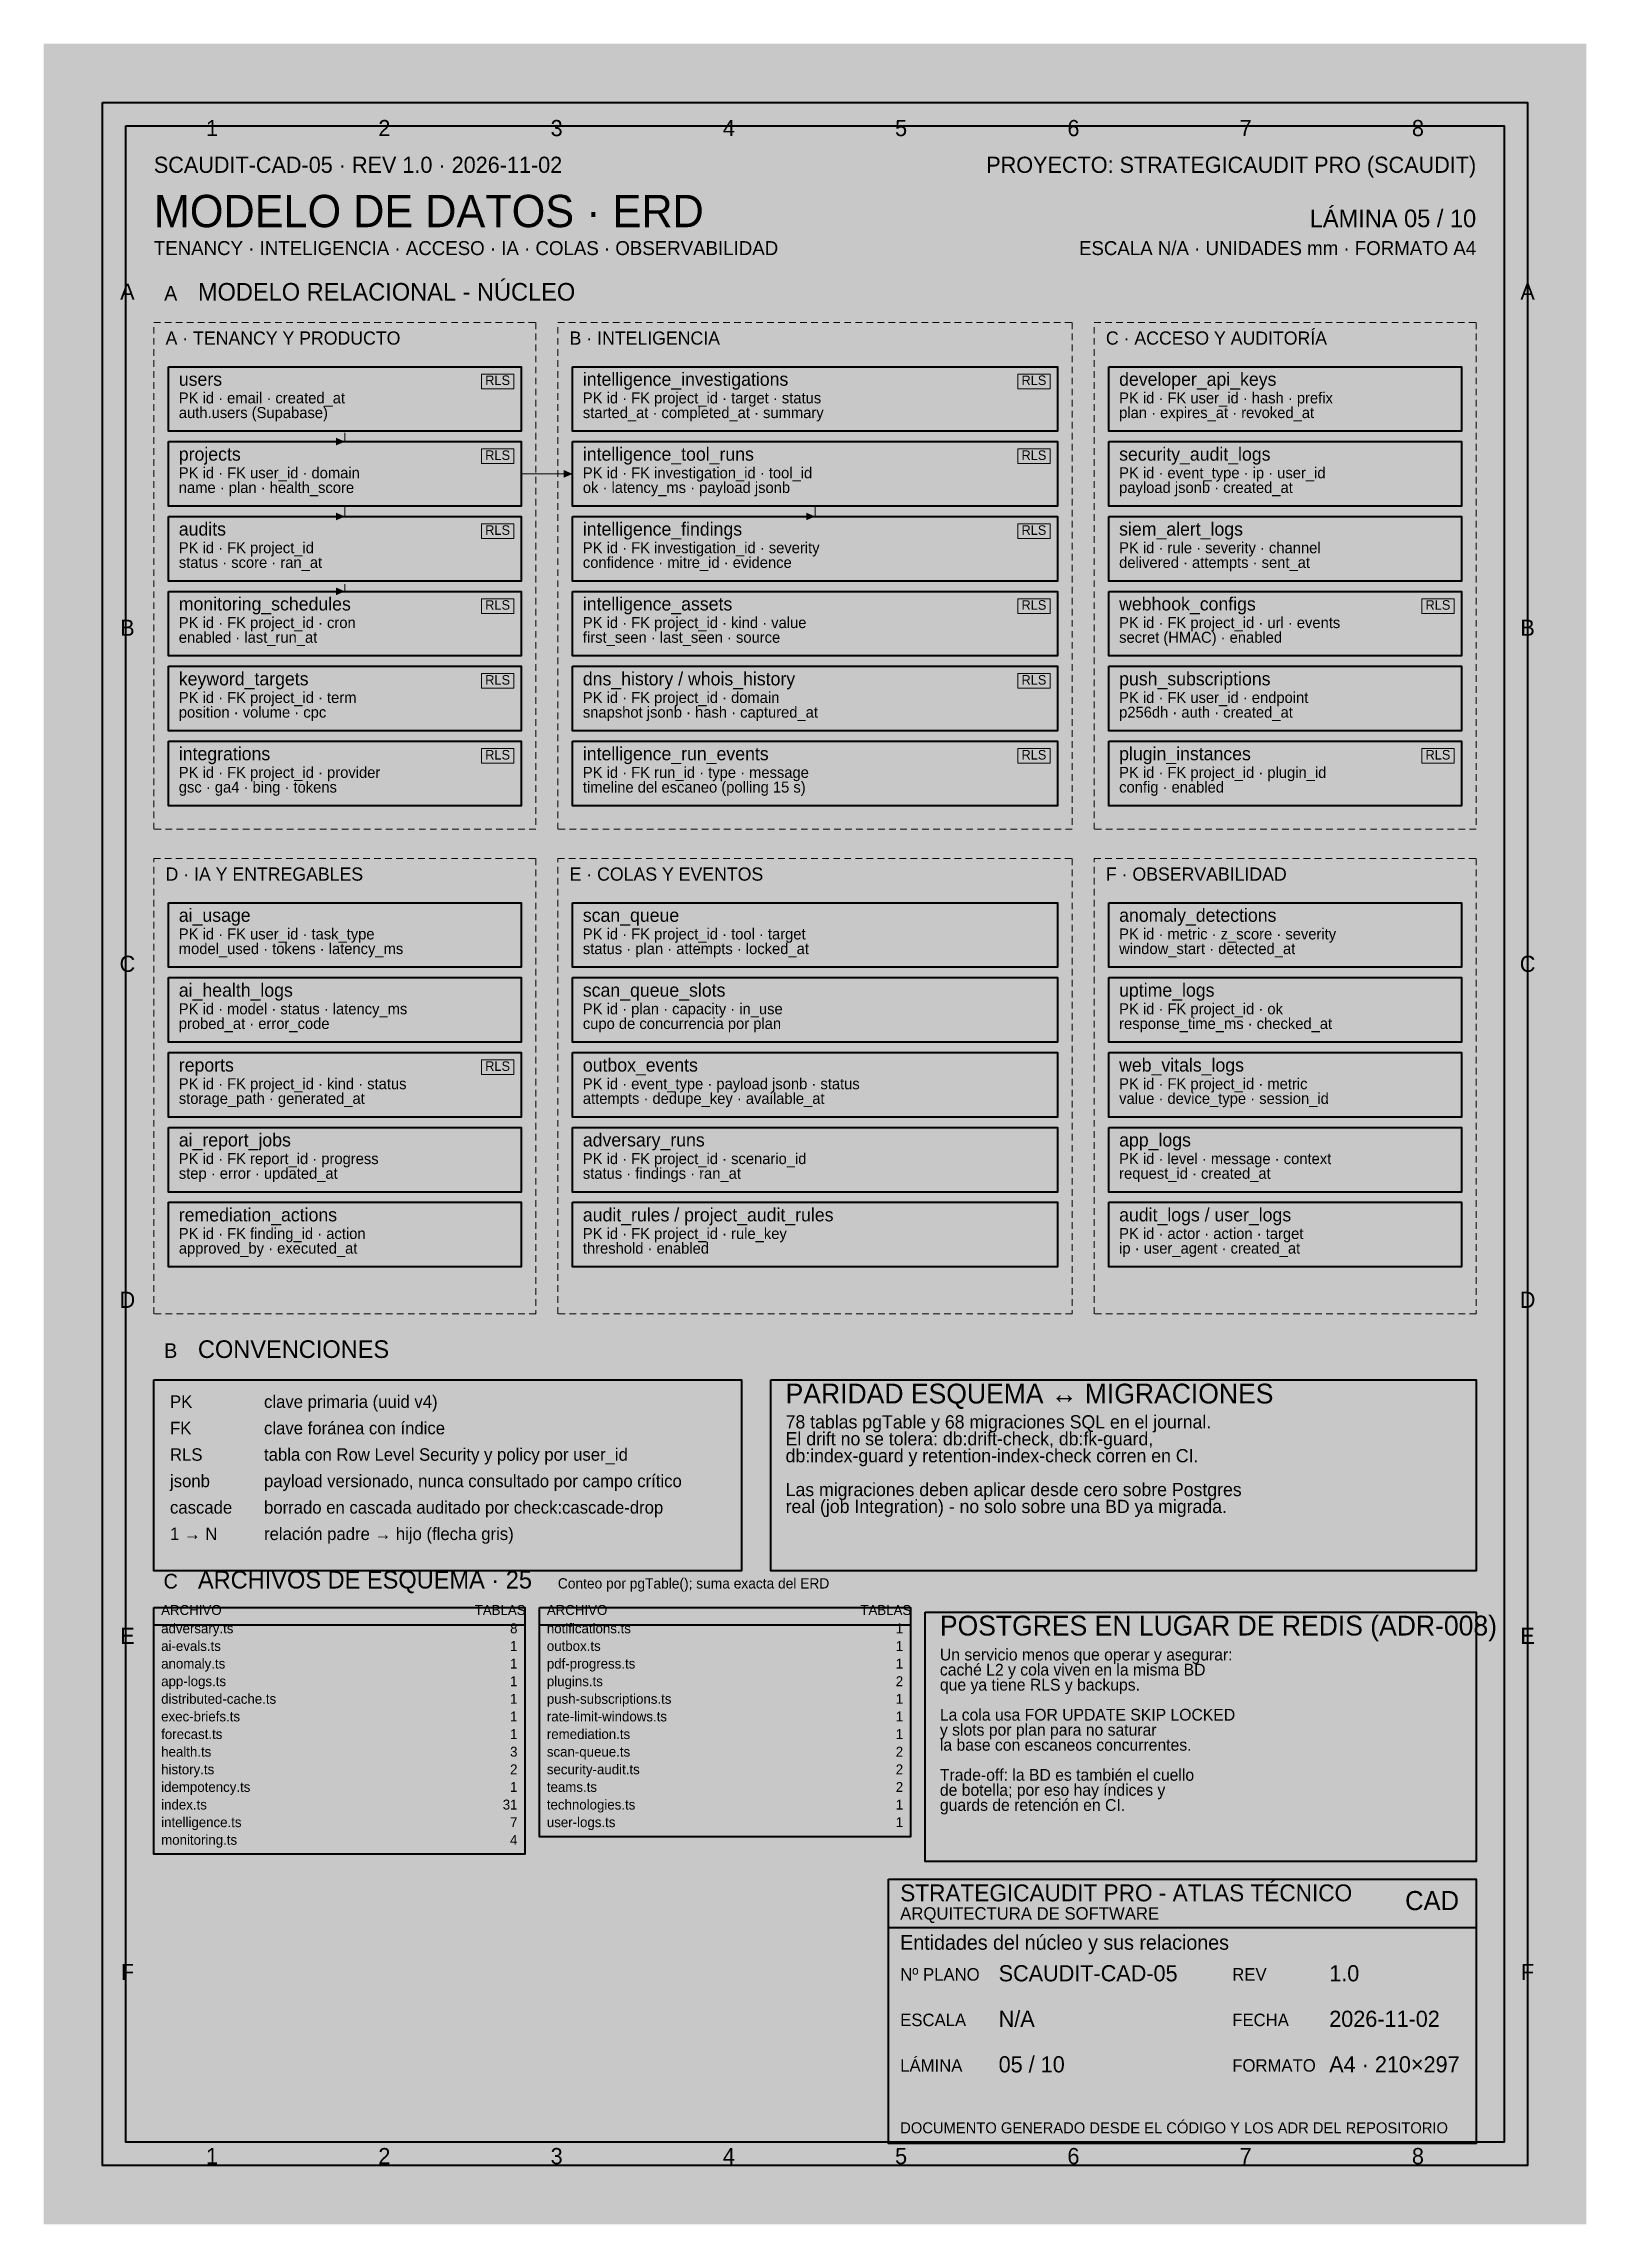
# Model space of a CAD drawing. Header units: millimetres. Extents: x 0 to 210, y 0 to 297.
import ezdxf
from ezdxf.enums import TextEntityAlignment as Align

# ---------------------------------------------------------------- set-up
doc = ezdxf.new("R2010")
doc.units = ezdxf.units.MM
doc.linetypes.add('DASHED', pattern=[1.5, 0.9, -0.6])
for name, color, linetype, lineweight in [('CARD', 255, 'CONTINUOUS', 0), ('FAINT', 9, 'CONTINUOUS', 15), ('GOLD', 40, 'CONTINUOUS', 0), ('INK', 7, 'CONTINUOUS', 40), ('PAPER', 254, 'CONTINUOUS', 0), ('RED', 1, 'CONTINUOUS', 0), ('SOFT', 8, 'CONTINUOUS', 0), ('TEAL', 4, 'CONTINUOUS', 0)]:
    doc.layers.add(name, color=color, linetype=linetype, lineweight=lineweight)
doc.styles.add('MONO', font='txt', dxfattribs={"width": 0.62})

msp = doc.modelspace()

# ---------------------------------------------------------------- linework, layer by layer
at = {"layer": 'CARD', "color": 255}
for points in [[(17, 253), (65, 253), (17, 244.2), (65, 244.2)], [(72, 253), (138, 253), (72, 244.2), (138, 244.2)], [(145, 253), (193, 253), (145, 244.2), (193, 244.2)], [(17, 242.8), (65, 242.8), (17, 234), (65, 234)], [(72, 242.8), (138, 242.8), (72, 234), (138, 234)], [(145, 242.8), (193, 242.8), (145, 234), (193, 234)], [(17, 232.6), (65, 232.6), (17, 223.8), (65, 223.8)], [(72, 232.6), (138, 232.6), (72, 223.8), (138, 223.8)], [(145, 232.6), (193, 232.6), (145, 223.8), (193, 223.8)], [(17, 222.4), (65, 222.4), (17, 213.6), (65, 213.6)], [(72, 222.4), (138, 222.4), (72, 213.6), (138, 213.6)], [(145, 222.4), (193, 222.4), (145, 213.6), (193, 213.6)], [(17, 212.2), (65, 212.2), (17, 203.4), (65, 203.4)], [(72, 212.2), (138, 212.2), (72, 203.4), (138, 203.4)], [(145, 212.2), (193, 212.2), (145, 203.4), (193, 203.4)], [(17, 202), (65, 202), (17, 193.2), (65, 193.2)], [(72, 202), (138, 202), (72, 193.2), (138, 193.2)], [(145, 202), (193, 202), (145, 193.2), (193, 193.2)], [(17, 180), (65, 180), (17, 171.2), (65, 171.2)], [(72, 180), (138, 180), (72, 171.2), (138, 171.2)], [(145, 180), (193, 180), (145, 171.2), (193, 171.2)], [(17, 169.8), (65, 169.8), (17, 161), (65, 161)], [(72, 169.8), (138, 169.8), (72, 161), (138, 161)], [(145, 169.8), (193, 169.8), (145, 161), (193, 161)], [(17, 159.6), (65, 159.6), (17, 150.8), (65, 150.8)], [(72, 159.6), (138, 159.6), (72, 150.8), (138, 150.8)], [(145, 159.6), (193, 159.6), (145, 150.8), (193, 150.8)], [(17, 149.4), (65, 149.4), (17, 140.6), (65, 140.6)], [(72, 149.4), (138, 149.4), (72, 140.6), (138, 140.6)], [(145, 149.4), (193, 149.4), (145, 140.6), (193, 140.6)], [(17, 139.2), (65, 139.2), (17, 130.4), (65, 130.4)], [(72, 139.2), (138, 139.2), (72, 130.4), (138, 130.4)], [(145, 139.2), (193, 139.2), (145, 130.4), (193, 130.4)], [(15, 115), (95, 115), (15, 89), (95, 89)], [(99, 115), (195, 115), (99, 89), (195, 89)], [(120, 83.4), (195, 83.4), (120, 49.4), (195, 49.4)], [(115, 47), (195, 47), (115, 11), (195, 11)]]:
    msp.add_solid(points, dxfattribs=at)
at = {"layer": 'FAINT', "linetype": 'DASHED'}
for points in [[(15, 259), (67, 259), (67, 190), (15, 190)], [(70, 259), (140, 259), (140, 190), (70, 190)], [(143, 259), (195, 259), (195, 190), (143, 190)], [(15, 186), (67, 186), (67, 124), (15, 124)], [(70, 186), (140, 186), (140, 124), (70, 124)], [(143, 186), (195, 186), (195, 124), (143, 124)]]:
    msp.add_lwpolyline(points, close=True, dxfattribs=at)
at = {"layer": 'FAINT'}
for points in [[(59.6, 252), (64, 252), (64, 250), (59.6, 250)], [(132.6, 252), (137, 252), (137, 250), (132.6, 250)], [(59.6, 241.8), (64, 241.8), (64, 239.8), (59.6, 239.8)], [(132.6, 241.8), (137, 241.8), (137, 239.8), (132.6, 239.8)], [(59.6, 231.6), (64, 231.6), (64, 229.6), (59.6, 229.6)], [(132.6, 231.6), (137, 231.6), (137, 229.6), (132.6, 229.6)], [(59.6, 221.4), (64, 221.4), (64, 219.4), (59.6, 219.4)], [(132.6, 221.4), (137, 221.4), (137, 219.4), (132.6, 219.4)], [(187.6, 221.4), (192, 221.4), (192, 219.4), (187.6, 219.4)], [(59.6, 211.2), (64, 211.2), (64, 209.2), (59.6, 209.2)], [(132.6, 211.2), (137, 211.2), (137, 209.2), (132.6, 209.2)], [(59.6, 201), (64, 201), (64, 199), (59.6, 199)], [(132.6, 201), (137, 201), (137, 199), (132.6, 199)], [(187.6, 201), (192, 201), (192, 199), (187.6, 199)], [(59.6, 158.6), (64, 158.6), (64, 156.6), (59.6, 156.6)]]:
    msp.add_lwpolyline(points, close=True, dxfattribs=at)
for points in [[(41, 244), (41, 242.8), (41, 242.8)], [(65, 238.4), (72, 238.4), (72, 238.4)], [(41, 234), (41, 232.6), (41, 232.6)], [(105, 234), (105, 232.6), (105, 232.6)], [(41, 223.4), (41, 222.4), (41, 222.4)]]:
    msp.add_lwpolyline(points, dxfattribs=at)
at = {"layer": 'FAINT', "color": 9}
for points in [[(41, 242.8), (39.8, 242.28), (39.8, 243.32), (39.8, 242.8)], [(72, 238.4), (70.8, 237.88), (70.8, 238.92), (70.8, 238.4)], [(41, 232.6), (39.8, 232.08), (39.8, 233.12), (39.8, 232.6)], [(105, 232.6), (103.8, 232.08), (103.8, 233.12), (103.8, 232.6)], [(41, 222.4), (39.8, 221.88), (39.8, 222.92), (39.8, 222.4)]]:
    msp.add_solid(points, dxfattribs=at)
at = {"layer": 'GOLD', "color": 40}
for points in [[(15, 264.2), (19.6, 264.2), (15, 261.2), (19.6, 261.2)], [(17, 253), (17.5, 253), (17, 244.2), (17.5, 244.2)], [(17, 242.8), (17.5, 242.8), (17, 234), (17.5, 234)], [(72, 180), (72.5, 180), (72, 171.2), (72.5, 171.2)], [(72, 169.8), (72.5, 169.8), (72, 161), (72.5, 161)], [(17, 139.2), (17.5, 139.2), (17, 130.4), (17.5, 130.4)], [(15, 120.2), (19.6, 120.2), (15, 117.2), (19.6, 117.2)], [(15, 88.8), (19.6, 88.8), (15, 85.8), (19.6, 85.8)]]:
    msp.add_solid(points, dxfattribs=at)
at = {"layer": 'INK'}
for points in [[(8, 289), (202, 289), (202, 8), (8, 8)], [(11.2, 285.8), (198.8, 285.8), (198.8, 11.2), (11.2, 11.2)], [(17, 253), (65, 253), (65, 244.2), (17, 244.2)], [(72, 253), (138, 253), (138, 244.2), (72, 244.2)], [(145, 253), (193, 253), (193, 244.2), (145, 244.2)], [(17, 242.8), (65, 242.8), (65, 234), (17, 234)], [(72, 242.8), (138, 242.8), (138, 234), (72, 234)], [(145, 242.8), (193, 242.8), (193, 234), (145, 234)], [(17, 232.6), (65, 232.6), (65, 223.8), (17, 223.8)], [(72, 232.6), (138, 232.6), (138, 223.8), (72, 223.8)], [(145, 232.6), (193, 232.6), (193, 223.8), (145, 223.8)], [(17, 222.4), (65, 222.4), (65, 213.6), (17, 213.6)], [(72, 222.4), (138, 222.4), (138, 213.6), (72, 213.6)], [(145, 222.4), (193, 222.4), (193, 213.6), (145, 213.6)], [(17, 212.2), (65, 212.2), (65, 203.4), (17, 203.4)], [(72, 212.2), (138, 212.2), (138, 203.4), (72, 203.4)], [(145, 212.2), (193, 212.2), (193, 203.4), (145, 203.4)], [(17, 202), (65, 202), (65, 193.2), (17, 193.2)], [(72, 202), (138, 202), (138, 193.2), (72, 193.2)], [(145, 202), (193, 202), (193, 193.2), (145, 193.2)], [(17, 180), (65, 180), (65, 171.2), (17, 171.2)], [(72, 180), (138, 180), (138, 171.2), (72, 171.2)], [(145, 180), (193, 180), (193, 171.2), (145, 171.2)], [(17, 169.8), (65, 169.8), (65, 161), (17, 161)], [(72, 169.8), (138, 169.8), (138, 161), (72, 161)], [(145, 169.8), (193, 169.8), (193, 161), (145, 161)], [(17, 159.6), (65, 159.6), (65, 150.8), (17, 150.8)], [(72, 159.6), (138, 159.6), (138, 150.8), (72, 150.8)], [(145, 159.6), (193, 159.6), (193, 150.8), (145, 150.8)], [(17, 149.4), (65, 149.4), (65, 140.6), (17, 140.6)], [(72, 149.4), (138, 149.4), (138, 140.6), (72, 140.6)], [(145, 149.4), (193, 149.4), (193, 140.6), (145, 140.6)], [(17, 139.2), (65, 139.2), (65, 130.4), (17, 130.4)], [(72, 139.2), (138, 139.2), (138, 130.4), (72, 130.4)], [(145, 139.2), (193, 139.2), (193, 130.4), (145, 130.4)], [(15, 115), (95, 115), (95, 89), (15, 89)], [(99, 115), (195, 115), (195, 89), (99, 89)], [(15, 84), (65.5, 84), (65.5, 81.6), (15, 81.6)], [(15, 84), (65.5, 84), (65.5, 50.4), (15, 50.4)], [(67.5, 84), (118, 84), (118, 81.6), (67.5, 81.6)], [(67.5, 84), (118, 84), (118, 52.8), (67.5, 52.8)], [(120, 83.4), (195, 83.4), (195, 49.4), (120, 49.4)], [(115, 47), (195, 47), (195, 11), (115, 11)], [(115, 47), (195, 47), (195, 40.4), (115, 40.4)]]:
    msp.add_lwpolyline(points, close=True, dxfattribs=at)
at = {"layer": 'INK', "color": 7}
for points in [[(72, 242.8), (72.5, 242.8), (72, 234), (72.5, 234)], [(17, 232.6), (17.5, 232.6), (17, 223.8), (17.5, 223.8)], [(145, 232.6), (145.5, 232.6), (145, 223.8), (145.5, 223.8)], [(17, 222.4), (17.5, 222.4), (17, 213.6), (17.5, 213.6)], [(145, 222.4), (145.5, 222.4), (145, 213.6), (145.5, 213.6)], [(17, 212.2), (17.5, 212.2), (17, 203.4), (17.5, 203.4)], [(72, 212.2), (72.5, 212.2), (72, 203.4), (72.5, 203.4)], [(145, 212.2), (145.5, 212.2), (145, 203.4), (145.5, 203.4)], [(17, 202), (17.5, 202), (17, 193.2), (17.5, 193.2)], [(72, 202), (72.5, 202), (72, 193.2), (72.5, 193.2)], [(17, 169.8), (17.5, 169.8), (17, 161), (17.5, 161)], [(145, 169.8), (145.5, 169.8), (145, 161), (145.5, 161)], [(17, 159.6), (17.5, 159.6), (17, 150.8), (17.5, 150.8)], [(17, 149.4), (17.5, 149.4), (17, 140.6), (17.5, 140.6)], [(145, 149.4), (145.5, 149.4), (145, 140.6), (145.5, 140.6)], [(72, 139.2), (72.5, 139.2), (72, 130.4), (72.5, 130.4)], [(145, 139.2), (145.5, 139.2), (145, 130.4), (145.5, 130.4)]]:
    msp.add_solid(points, dxfattribs=at)
at = {"layer": 'PAPER', "color": 254}
for points in [[(0, 297), (210, 297), (0, 0), (210, 0)], [(15, 259), (67, 259), (15, 190), (67, 190)], [(70, 259), (140, 259), (70, 190), (140, 190)], [(143, 259), (195, 259), (143, 190), (195, 190)], [(59.6, 252), (64, 252), (59.6, 250), (64, 250)], [(132.6, 252), (137, 252), (132.6, 250), (137, 250)], [(59.6, 241.8), (64, 241.8), (59.6, 239.8), (64, 239.8)], [(132.6, 241.8), (137, 241.8), (132.6, 239.8), (137, 239.8)], [(59.6, 231.6), (64, 231.6), (59.6, 229.6), (64, 229.6)], [(132.6, 231.6), (137, 231.6), (132.6, 229.6), (137, 229.6)], [(59.6, 221.4), (64, 221.4), (59.6, 219.4), (64, 219.4)], [(132.6, 221.4), (137, 221.4), (132.6, 219.4), (137, 219.4)], [(187.6, 221.4), (192, 221.4), (187.6, 219.4), (192, 219.4)], [(59.6, 211.2), (64, 211.2), (59.6, 209.2), (64, 209.2)], [(132.6, 211.2), (137, 211.2), (132.6, 209.2), (137, 209.2)], [(59.6, 201), (64, 201), (59.6, 199), (64, 199)], [(132.6, 201), (137, 201), (132.6, 199), (137, 199)], [(187.6, 201), (192, 201), (187.6, 199), (192, 199)], [(15, 186), (67, 186), (15, 124), (67, 124)], [(70, 186), (140, 186), (70, 124), (140, 124)], [(143, 186), (195, 186), (143, 124), (195, 124)], [(59.6, 158.6), (64, 158.6), (59.6, 156.6), (64, 156.6)], [(15, 84), (65.5, 84), (15, 81.6), (65.5, 81.6)], [(67.5, 84), (118, 84), (67.5, 81.6), (118, 81.6)], [(115, 47), (195, 47), (115, 40.4), (195, 40.4)]]:
    msp.add_solid(points, dxfattribs=at)
at = {"layer": 'RED', "color": 1}
for points in [[(145, 253), (145.5, 253), (145, 244.2), (145.5, 244.2)], [(145, 242.8), (145.5, 242.8), (145, 234), (145.5, 234)], [(72, 232.6), (72.5, 232.6), (72, 223.8), (72.5, 223.8)], [(145, 180), (145.5, 180), (145, 171.2), (145.5, 171.2)], [(72, 149.4), (72.5, 149.4), (72, 140.6), (72.5, 140.6)]]:
    msp.add_solid(points, dxfattribs=at)
at = {"layer": 'TEAL', "color": 4}
for points in [[(15, 266.8), (41, 266.8), (15, 266.2), (41, 266.2)], [(72, 253), (72.5, 253), (72, 244.2), (72.5, 244.2)], [(72, 222.4), (72.5, 222.4), (72, 213.6), (72.5, 213.6)], [(145, 202), (145.5, 202), (145, 193.2), (145.5, 193.2)], [(17, 180), (17.5, 180), (17, 171.2), (17.5, 171.2)], [(72, 159.6), (72.5, 159.6), (72, 150.8), (72.5, 150.8)], [(145, 159.6), (145.5, 159.6), (145, 150.8), (145.5, 150.8)], [(99, 115), (99.7, 115), (99, 89), (99.7, 89)], [(120, 83.4), (120.7, 83.4), (120, 49.4), (120.7, 49.4)], [(184.4, 46), (193.6, 46), (184.4, 41.4), (193.6, 41.4)]]:
    msp.add_solid(points, dxfattribs=at)

# ---------------------------------------------------------------- texts
at = {"layer": 'FAINT', "style": 'MONO'}
for s, height, p in [('Conteo por pgTable(); suma exacta del ERD', 1.4, (70, 86.6)), ('DOCUMENTO GENERADO DESDE EL CÓDIGO Y LOS ADR DEL REPOSITORIO', 1.5, (116.6, 12.4))]:
    msp.add_text(s, height=height, dxfattribs=at).set_placement(p)
at = {"layer": 'GOLD', "style": 'MONO'}
for s, height, p in [('A · TENANCY Y PRODUCTO', 1.8, (16.6, 256)), ('E · COLAS Y EVENTOS', 1.8, (71.6, 183)), ('PK', 1.7, (17.2, 111.2)), ('FK', 1.7, (17.2, 107.6)), ('jsonb', 1.7, (17.2, 100.4)), ('cascade', 1.7, (17.2, 96.8)), ('1 → N', 1.7, (17.2, 93.2))]:
    msp.add_text(s, height=height, dxfattribs=at).set_placement(p)
at = {"layer": 'INK', "style": 'MONO'}
for s, height, p in [('MODELO DE DATOS · ERD', 4.4, (15, 272)), ('MODELO RELACIONAL - NÚCLEO', 2.4, (21, 262)), ('users', 1.8, (18.4, 250.4)), ('intelligence_investigations', 1.8, (73.4, 250.4)), ('developer_api_keys', 1.8, (146.4, 250.4)), ('projects', 1.8, (18.4, 240.2)), ('intelligence_tool_runs', 1.8, (73.4, 240.2)), ('security_audit_logs', 1.8, (146.4, 240.2)), ('audits', 1.8, (18.4, 230)), ('intelligence_findings', 1.8, (73.4, 230)), ('siem_alert_logs', 1.8, (146.4, 230)), ('monitoring_schedules', 1.8, (18.4, 219.8)), ('intelligence_assets', 1.8, (73.4, 219.8)), ('webhook_configs', 1.8, (146.4, 219.8)), ('keyword_targets', 1.8, (18.4, 209.6)), ('dns_history / whois_history', 1.8, (73.4, 209.6)), ('push_subscriptions', 1.8, (146.4, 209.6)), ('integrations', 1.8, (18.4, 199.4)), ('intelligence_run_events', 1.8, (73.4, 199.4)), ('plugin_instances', 1.8, (146.4, 199.4)), ('F · OBSERVABILIDAD', 1.8, (144.6, 183)), ('ai_usage', 1.8, (18.4, 177.4)), ('scan_queue', 1.8, (73.4, 177.4)), ('anomaly_detections', 1.8, (146.4, 177.4)), ('ai_health_logs', 1.8, (18.4, 167.2)), ('scan_queue_slots', 1.8, (73.4, 167.2)), ('uptime_logs', 1.8, (146.4, 167.2)), ('reports', 1.8, (18.4, 157)), ('outbox_events', 1.8, (73.4, 157)), ('web_vitals_logs', 1.8, (146.4, 157)), ('ai_report_jobs', 1.8, (18.4, 146.8)), ('adversary_runs', 1.8, (73.4, 146.8)), ('app_logs', 1.8, (146.4, 146.8)), ('remediation_actions', 1.8, (18.4, 136.6)), ('audit_rules / project_audit_rules', 1.8, (73.4, 136.6)), ('audit_logs / user_logs', 1.8, (146.4, 136.6)), ('CONVENCIONES', 2.4, (21, 118)), ('PARIDAD ESQUEMA ↔ MIGRACIONES', 2.7, (101, 111.8)), ('ARCHIVOS DE ESQUEMA · 25', 2.4, (21, 86.6)), ('ARCHIVO', 1.35, (16, 83)), ('TABLAS', 1.35, (58.68, 83)), ('ARCHIVO', 1.35, (68.5, 83)), ('TABLAS', 1.35, (111.18, 83)), ('adversary.ts', 1.35, (16, 80.5)), ('notifications.ts', 1.35, (68.5, 80.5)), ('POSTGRES EN LUGAR DE REDIS (ADR-008)', 2.7, (122, 80.2)), ('ai-evals.ts', 1.35, (16, 78.1)), ('outbox.ts', 1.35, (68.5, 78.1)), ('anomaly.ts', 1.35, (16, 75.7)), ('app-logs.ts', 1.35, (16, 73.3)), ('pdf-progress.ts', 1.35, (68.5, 75.7)), ('plugins.ts', 1.35, (68.5, 73.3)), ('distributed-cache.ts', 1.35, (16, 70.9)), ('push-subscriptions.ts', 1.35, (68.5, 70.9)), ('exec-briefs.ts', 1.35, (16, 68.5)), ('rate-limit-windows.ts', 1.35, (68.5, 68.5)), ('forecast.ts', 1.35, (16, 66.1)), ('remediation.ts', 1.35, (68.5, 66.1)), ('health.ts', 1.35, (16, 63.7)), ('history.ts', 1.35, (16, 61.3)), ('scan-queue.ts', 1.35, (68.5, 63.7)), ('security-audit.ts', 1.35, (68.5, 61.3)), ('idempotency.ts', 1.35, (16, 58.9)), ('teams.ts', 1.35, (68.5, 58.9)), ('index.ts', 1.35, (16, 56.5)), ('technologies.ts', 1.35, (68.5, 56.5)), ('intelligence.ts', 1.35, (16, 54.1)), ('user-logs.ts', 1.35, (68.5, 54.1)), ('monitoring.ts', 1.35, (16, 51.7)), ('STRATEGICAUDIT PRO - ATLAS TÉCNICO', 2.3, (116.6, 44)), ('SCAUDIT-CAD-05', 2.2, (130, 33.1)), ('1.0', 2.2, (175, 33.1)), ('N/A', 2.2, (130, 26.9)), ('2026-11-02', 2.2, (175, 26.9)), ('05 / 10', 2.2, (130, 20.7)), ('A4 · 210×297', 2.2, (175, 20.7))]:
    msp.add_text(s, height=height, dxfattribs=at).set_placement(p)
for s, height, p in [('LÁMINA 05 / 10', 2.4, (195, 272)), ('8', 1.35, (64.5, 80.5)), ('1', 1.35, (117, 80.5)), ('1', 1.35, (64.5, 78.1)), ('1', 1.35, (117, 78.1)), ('1', 1.35, (64.5, 75.7)), ('1', 1.35, (64.5, 73.3)), ('2', 1.35, (117, 73.3)), ('1', 1.35, (117, 75.7)), ('1', 1.35, (64.5, 70.9)), ('1', 1.35, (117, 70.9)), ('1', 1.35, (64.5, 68.5)), ('1', 1.35, (117, 68.5)), ('1', 1.35, (64.5, 66.1)), ('1', 1.35, (117, 66.1)), ('3', 1.35, (64.5, 63.7)), ('2', 1.35, (64.5, 61.3)), ('2', 1.35, (117, 63.7)), ('2', 1.35, (117, 61.3)), ('1', 1.35, (64.5, 58.9)), ('2', 1.35, (117, 58.9)), ('31', 1.35, (64.5, 56.5)), ('1', 1.35, (117, 56.5)), ('7', 1.35, (64.5, 54.1)), ('1', 1.35, (117, 54.1)), ('4', 1.35, (64.5, 51.7))]:
    msp.add_text(s, height=height, dxfattribs=at).set_placement(p, align=Align.RIGHT)
at = {"layer": 'PAPER', "style": 'MONO'}
for s, height, p in [('A', 2, (17.3, 262)), ('B', 2, (17.3, 118)), ('C', 2, (17.3, 86.6)), ('CAD', 2.6, (189, 42.8))]:
    msp.add_text(s, height=height, dxfattribs=at).set_placement(p, align=Align.CENTER)
at = {"layer": 'RED', "style": 'MONO'}
for s, height, p in [('C · ACCESO Y AUDITORÍA', 1.8, (144.6, 256)), ('RLS', 1.7, (17.2, 104))]:
    msp.add_text(s, height=height, dxfattribs=at).set_placement(p)
for p in [(61.8, 250.5), (134.8, 250.5), (61.8, 240.3), (134.8, 240.3), (61.8, 230.1), (134.8, 230.1), (61.8, 219.9), (134.8, 219.9), (189.8, 219.9), (61.8, 209.7), (134.8, 209.7), (61.8, 199.5), (134.8, 199.5), (189.8, 199.5), (61.8, 157.1)]:
    msp.add_text('RLS', height=1.3, dxfattribs=at).set_placement(p, align=Align.CENTER)
at = {"layer": 'SOFT', "style": 'MONO'}
for s, p in [('1', (22.93, 284.4)), ('2', (46.38, 284.4)), ('3', (69.83, 284.4)), ('4', (93.28, 284.4)), ('5', (116.72, 284.4)), ('6', (140.18, 284.4)), ('7', (163.62, 284.4)), ('8', (187.07, 284.4)), ('A', (11.4, 262.12)), ('A', (202, 262.12)), ('B', (11.4, 216.35)), ('B', (202, 216.35)), ('C', (11.4, 170.58)), ('C', (202, 170.58)), ('D', (11.4, 124.82)), ('D', (202, 124.82)), ('E', (11.4, 79.05)), ('E', (202, 79.05)), ('F', (11.4, 33.28)), ('F', (202, 33.28)), ('1', (22.93, 8.2)), ('2', (46.38, 8.2)), ('3', (69.83, 8.2)), ('4', (93.28, 8.2)), ('5', (116.72, 8.2)), ('6', (140.18, 8.2)), ('7', (163.62, 8.2)), ('8', (187.07, 8.2))]:
    msp.add_text(s, height=2.2, dxfattribs=at).set_placement(p, align=Align.CENTER)
for s, height, p in [('SCAUDIT-CAD-05 · REV 1.0 · 2026-11-02', 2.2, (15, 279.4)), ('TENANCY · INTELIGENCIA · ACCESO · IA · COLAS · OBSERVABILIDAD', 1.9, (15, 268.2)), ('PK id · email · created_at', 1.5, (18.4, 248)), ('PK id · FK project_id · target · status', 1.5, (73.4, 248)), ('PK id · FK user_id · hash · prefix', 1.5, (146.4, 248)), ('auth.users (Supabase)', 1.5, (18.4, 246)), ('started_at · completed_at · summary', 1.5, (73.4, 246)), ('plan · expires_at · revoked_at', 1.5, (146.4, 246)), ('PK id · FK user_id · domain', 1.5, (18.4, 237.8)), ('PK id · FK investigation_id · tool_id', 1.5, (73.4, 237.8)), ('PK id · event_type · ip · user_id', 1.5, (146.4, 237.8)), ('name · plan · health_score', 1.5, (18.4, 235.8)), ('ok · latency_ms · payload jsonb', 1.5, (73.4, 235.8)), ('payload jsonb · created_at', 1.5, (146.4, 235.8)), ('PK id · FK project_id', 1.5, (18.4, 227.6)), ('PK id · FK investigation_id · severity', 1.5, (73.4, 227.6)), ('PK id · rule · severity · channel', 1.5, (146.4, 227.6)), ('status · score · ran_at', 1.5, (18.4, 225.6)), ('confidence · mitre_id · evidence', 1.5, (73.4, 225.6)), ('delivered · attempts · sent_at', 1.5, (146.4, 225.6)), ('enabled · last_run_at', 1.5, (18.4, 215.4)), ('PK id · FK project_id · cron', 1.5, (18.4, 217.4)), ('first_seen · last_seen · source', 1.5, (73.4, 215.4)), ('PK id · FK project_id · kind · value', 1.5, (73.4, 217.4)), ('secret (HMAC) · enabled', 1.5, (146.4, 215.4)), ('PK id · FK project_id · url · events', 1.5, (146.4, 217.4)), ('PK id · FK project_id · term', 1.5, (18.4, 207.2)), ('PK id · FK project_id · domain', 1.5, (73.4, 207.2)), ('PK id · FK user_id · endpoint', 1.5, (146.4, 207.2)), ('position · volume · cpc', 1.5, (18.4, 205.2)), ('snapshot jsonb · hash · captured_at', 1.5, (73.4, 205.2)), ('p256dh · auth · created_at', 1.5, (146.4, 205.2)), ('gsc · ga4 · bing · tokens', 1.5, (18.4, 195)), ('PK id · FK project_id · provider', 1.5, (18.4, 197)), ('timeline del escaneo (polling 15 s)', 1.5, (73.4, 195)), ('PK id · FK run_id · type · message', 1.5, (73.4, 197)), ('config · enabled', 1.5, (146.4, 195)), ('PK id · FK project_id · plugin_id', 1.5, (146.4, 197)), ('PK id · FK user_id · task_type', 1.5, (18.4, 175)), ('PK id · FK project_id · tool · target', 1.5, (73.4, 175)), ('PK id · metric · z_score · severity', 1.5, (146.4, 175)), ('model_used · tokens · latency_ms', 1.5, (18.4, 173)), ('status · plan · attempts · locked_at', 1.5, (73.4, 173)), ('window_start · detected_at', 1.5, (146.4, 173)), ('PK id · model · status · latency_ms', 1.5, (18.4, 164.8)), ('PK id · plan · capacity · in_use', 1.5, (73.4, 164.8)), ('PK id · FK project_id · ok', 1.5, (146.4, 164.8)), ('probed_at · error_code', 1.5, (18.4, 162.8)), ('cupo de concurrencia por plan', 1.5, (73.4, 162.8)), ('response_time_ms · checked_at', 1.5, (146.4, 162.8)), ('PK id · FK project_id · kind · status', 1.5, (18.4, 154.6)), ('PK id · event_type · payload jsonb · status', 1.5, (73.4, 154.6)), ('PK id · FK project_id · metric', 1.5, (146.4, 154.6)), ('storage_path · generated_at', 1.5, (18.4, 152.6)), ('attempts · dedupe_key · available_at', 1.5, (73.4, 152.6)), ('value · device_type · session_id', 1.5, (146.4, 152.6)), ('PK id · FK report_id · progress', 1.5, (18.4, 144.4)), ('PK id · FK project_id · scenario_id', 1.5, (73.4, 144.4)), ('PK id · level · message · context', 1.5, (146.4, 144.4)), ('step · error · updated_at', 1.5, (18.4, 142.4)), ('status · findings · ran_at', 1.5, (73.4, 142.4)), ('request_id · created_at', 1.5, (146.4, 142.4)), ('approved_by · executed_at', 1.5, (18.4, 132.2)), ('PK id · FK finding_id · action', 1.5, (18.4, 134.2)), ('threshold · enabled', 1.5, (73.4, 132.2)), ('PK id · FK project_id · rule_key', 1.5, (73.4, 134.2)), ('ip · user_agent · created_at', 1.5, (146.4, 132.2)), ('PK id · actor · action · target', 1.5, (146.4, 134.2)), ('clave primaria (uuid v4)', 1.7, (30, 111.2)), ('78 tablas pgTable y 68 migraciones SQL en el journal.', 1.8, (101, 108.4)), ('clave foránea con índice', 1.7, (30, 107.6)), ('El drift no se tolera: db:drift-check, db:fk-guard,', 1.8, (101, 106.1)), ('tabla con Row Level Security y policy por user_id', 1.7, (30, 104)), ('db:index-guard y retention-index-check corren en CI.', 1.8, (101, 103.79)), ('payload versionado, nunca consultado por campo crítico', 1.7, (30, 100.4)), ('Las migraciones deben aplicar desde cero sobre Postgres', 1.8, (101, 99.18)), ('borrado en cascada auditado por check:cascade-drop', 1.7, (30, 96.8)), ('real (job Integration) - no solo sobre una BD ya migrada.', 1.8, (101, 96.88)), ('relación padre → hijo (flecha gris)', 1.7, (30, 93.2)), ('Un servicio menos que operar y asegurar:', 1.6, (122, 76.8)), ('caché L2 y cola viven en la misma BD', 1.6, (122, 74.75)), ('que ya tiene RLS y backups.', 1.6, (122, 72.7)), ('La cola usa FOR UPDATE SKIP LOCKED', 1.6, (122, 68.61)), ('y slots por plan para no saturar', 1.6, (122, 66.56)), ('la base con escaneos concurrentes.', 1.6, (122, 64.51)), ('Trade-off: la BD es también el cuello', 1.6, (122, 60.42)), ('de botella; por eso hay índices y', 1.6, (122, 58.37)), ('guards de retención en CI.', 1.6, (122, 56.32)), ('ARQUITECTURA DE SOFTWARE', 1.7, (116.6, 41.5)), ('Entidades del núcleo y sus relaciones', 2, (116.6, 37.4)), ('Nº PLANO', 1.7, (116.6, 33.2)), ('REV', 1.7, (161.8, 33.2)), ('ESCALA', 1.7, (116.6, 27)), ('FECHA', 1.7, (161.8, 27)), ('LÁMINA', 1.7, (116.6, 20.8)), ('FORMATO', 1.7, (161.8, 20.8))]:
    msp.add_text(s, height=height, dxfattribs=at).set_placement(p)
for s, height, p in [('PROYECTO: STRATEGICAUDIT PRO (SCAUDIT)', 2.2, (195, 279.4)), ('ESCALA N/A · UNIDADES mm · FORMATO A4', 1.9, (195, 268.2))]:
    msp.add_text(s, height=height, dxfattribs=at).set_placement(p, align=Align.RIGHT)
at = {"layer": 'TEAL', "style": 'MONO'}
for s, p in [('B · INTELIGENCIA', (71.6, 256)), ('D · IA Y ENTREGABLES', (16.6, 183))]:
    msp.add_text(s, height=1.8, dxfattribs=at).set_placement(p)

doc.saveas('drawing.dxf')
